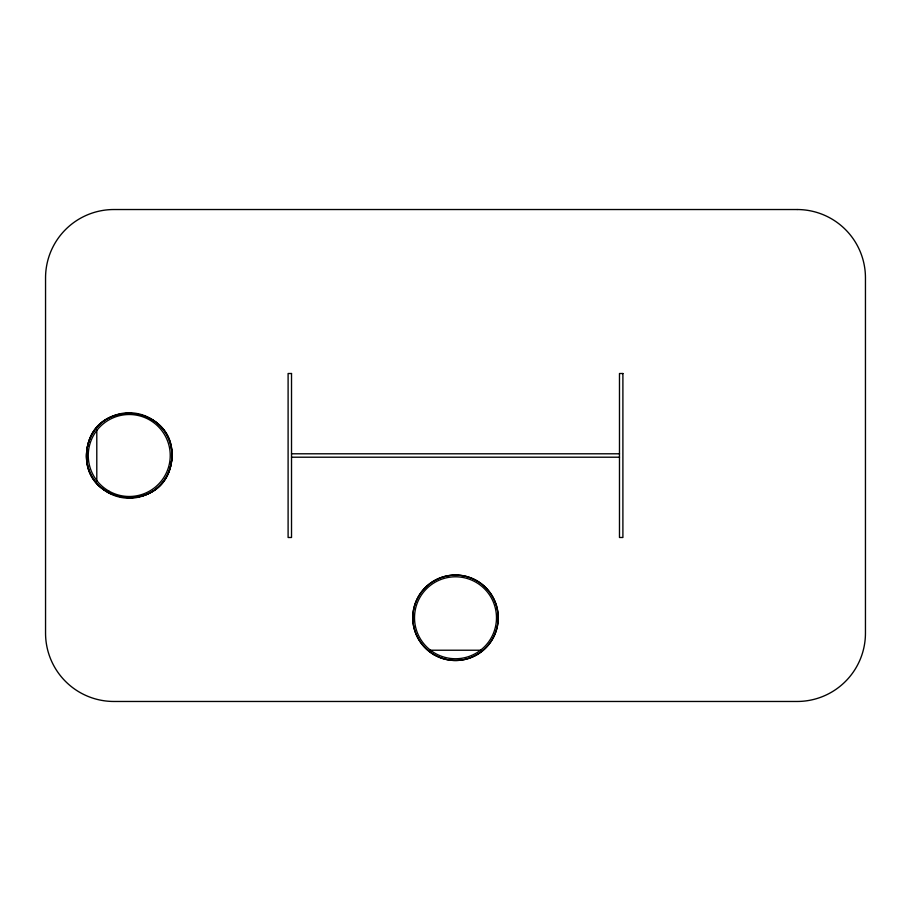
<?xml version="1.0" encoding="UTF-8"?>
<svg xmlns="http://www.w3.org/2000/svg" width="911" height="911" viewBox="0 0 911 911"><rect width="100%" height="100%" fill="white"/><g stroke="black" fill="none" stroke-linecap="round" stroke-linejoin="round"><path stroke-width="1.37" d="M291.52 453.792L619.48 453.792M291.52 457.208L619.48 457.208M429.263 650.226L481.737 650.226M96.794 429.912L96.794 481.088M86.784 451.036C81.045 506.698 165.745 515.603 171.712 459.964C177.451 404.302 92.751 395.397 86.784 451.036M86.887 450.148C79.986 505.685 164.481 516.355 171.61 460.852C178.51 405.315 94.015 394.645 86.887 450.148M797.125 209.53L113.875 209.53A68.325 68.325 0 0 0 45.55 277.855L45.55 633.145A68.325 68.325 0 0 0 113.875 701.47L797.125 701.47A68.325 68.325 0 0 0 865.45 633.145L865.45 277.855A68.325 68.325 0 0 0 797.125 209.53M291.52 373.51L288.104 373.51L288.104 537.49L291.52 537.49L291.52 373.51M622.896 373.51L619.48 373.51L619.48 537.49L622.896 537.49L622.896 373.51M434.148 654.758A42.703 42.703 0 0 0 498.203 617.772A42.703 42.703 0 0 0 434.148 580.785A42.703 42.703 0 0 0 434.148 654.758A42.703 42.703 0 0 0 498.203 617.772A42.703 42.703 0 0 0 434.148 580.785A42.703 42.703 0 0 0 434.148 654.758M108.751 491.006A40.995 40.995 0 0 0 170.243 455.5A40.995 40.995 0 0 0 108.751 419.994A40.995 40.995 0 0 0 108.751 491.006M107.897 492.487A42.703 42.703 0 0 0 171.951 455.5A42.703 42.703 0 0 0 107.897 418.513A42.703 42.703 0 0 0 107.897 492.487M431.404 650.932A40.995 40.995 0 0 0 496.267 622.054A40.995 40.995 0 0 0 438.829 580.318A40.995 40.995 0 0 0 431.404 650.932"/></g></svg>
